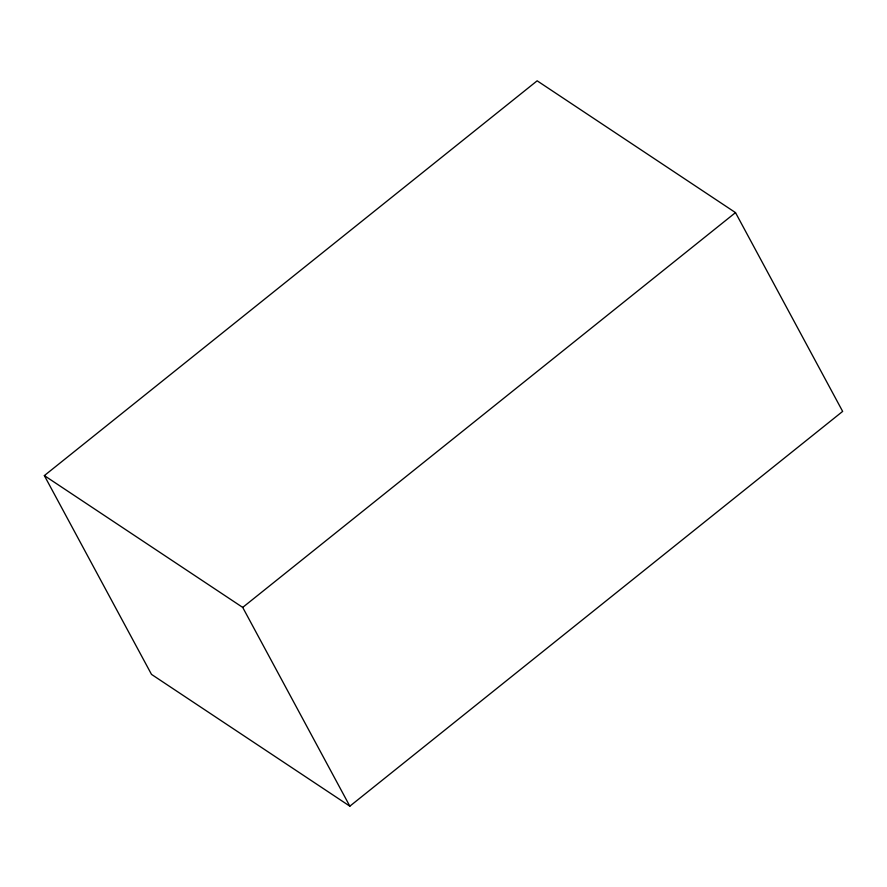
<?xml version="1.0" encoding="UTF-8"?>
<svg xmlns="http://www.w3.org/2000/svg" width="887" height="887" viewBox="0 0 887 887"><rect width="100%" height="100%" fill="white"/><g stroke="black" fill="none" stroke-linecap="round" stroke-linejoin="round"><path stroke-width="1.33" d="M44.35 475.598L537.156 80.817L735.5 212.614L842.65 411.402L349.844 806.183L151.5 674.386L44.35 475.598L242.705 607.407L349.844 806.183M242.705 607.407L735.5 212.614"/></g></svg>
